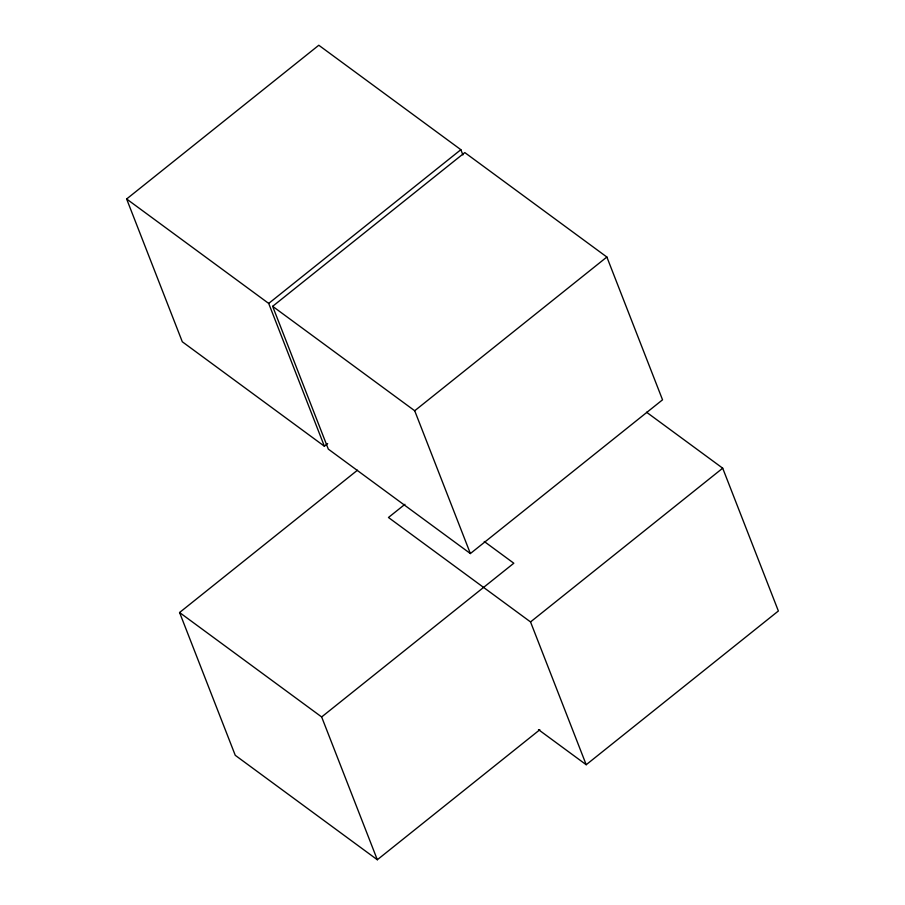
<?xml version="1.0" encoding="UTF-8"?>
<svg xmlns="http://www.w3.org/2000/svg" width="905" height="905" viewBox="0 0 905 905"><rect width="100%" height="100%" fill="white"/><g stroke="black" fill="none" stroke-linecap="round" stroke-linejoin="round"><path stroke-width="1.36" d="M327.667 443.586L324.375 446.222L182.301 341.773L126.632 198.987L318.798 45.25L460.86 149.687L462.908 154.936M324.375 446.222L268.695 303.424L460.86 149.687M272.643 306.32L464.797 152.583L606.87 257.031L662.539 399.818L470.374 553.555L328.311 449.118L272.643 306.32L414.705 410.757L470.374 553.555M414.705 410.757L606.87 257.031M539.832 729.735L377.317 859.75L235.255 755.313L179.575 612.515L357.464 470.204M404.931 504.311L388.46 517.49L530.534 621.927L586.202 764.725L778.368 610.988L722.699 468.19L646.543 412.216M377.317 859.75L321.648 716.952L513.814 563.227L484.254 541.495M530.534 621.927L722.699 468.19M126.632 198.987L268.695 303.424M538.475 729.634L586.202 764.725M179.575 612.515L321.648 716.952"/></g></svg>
